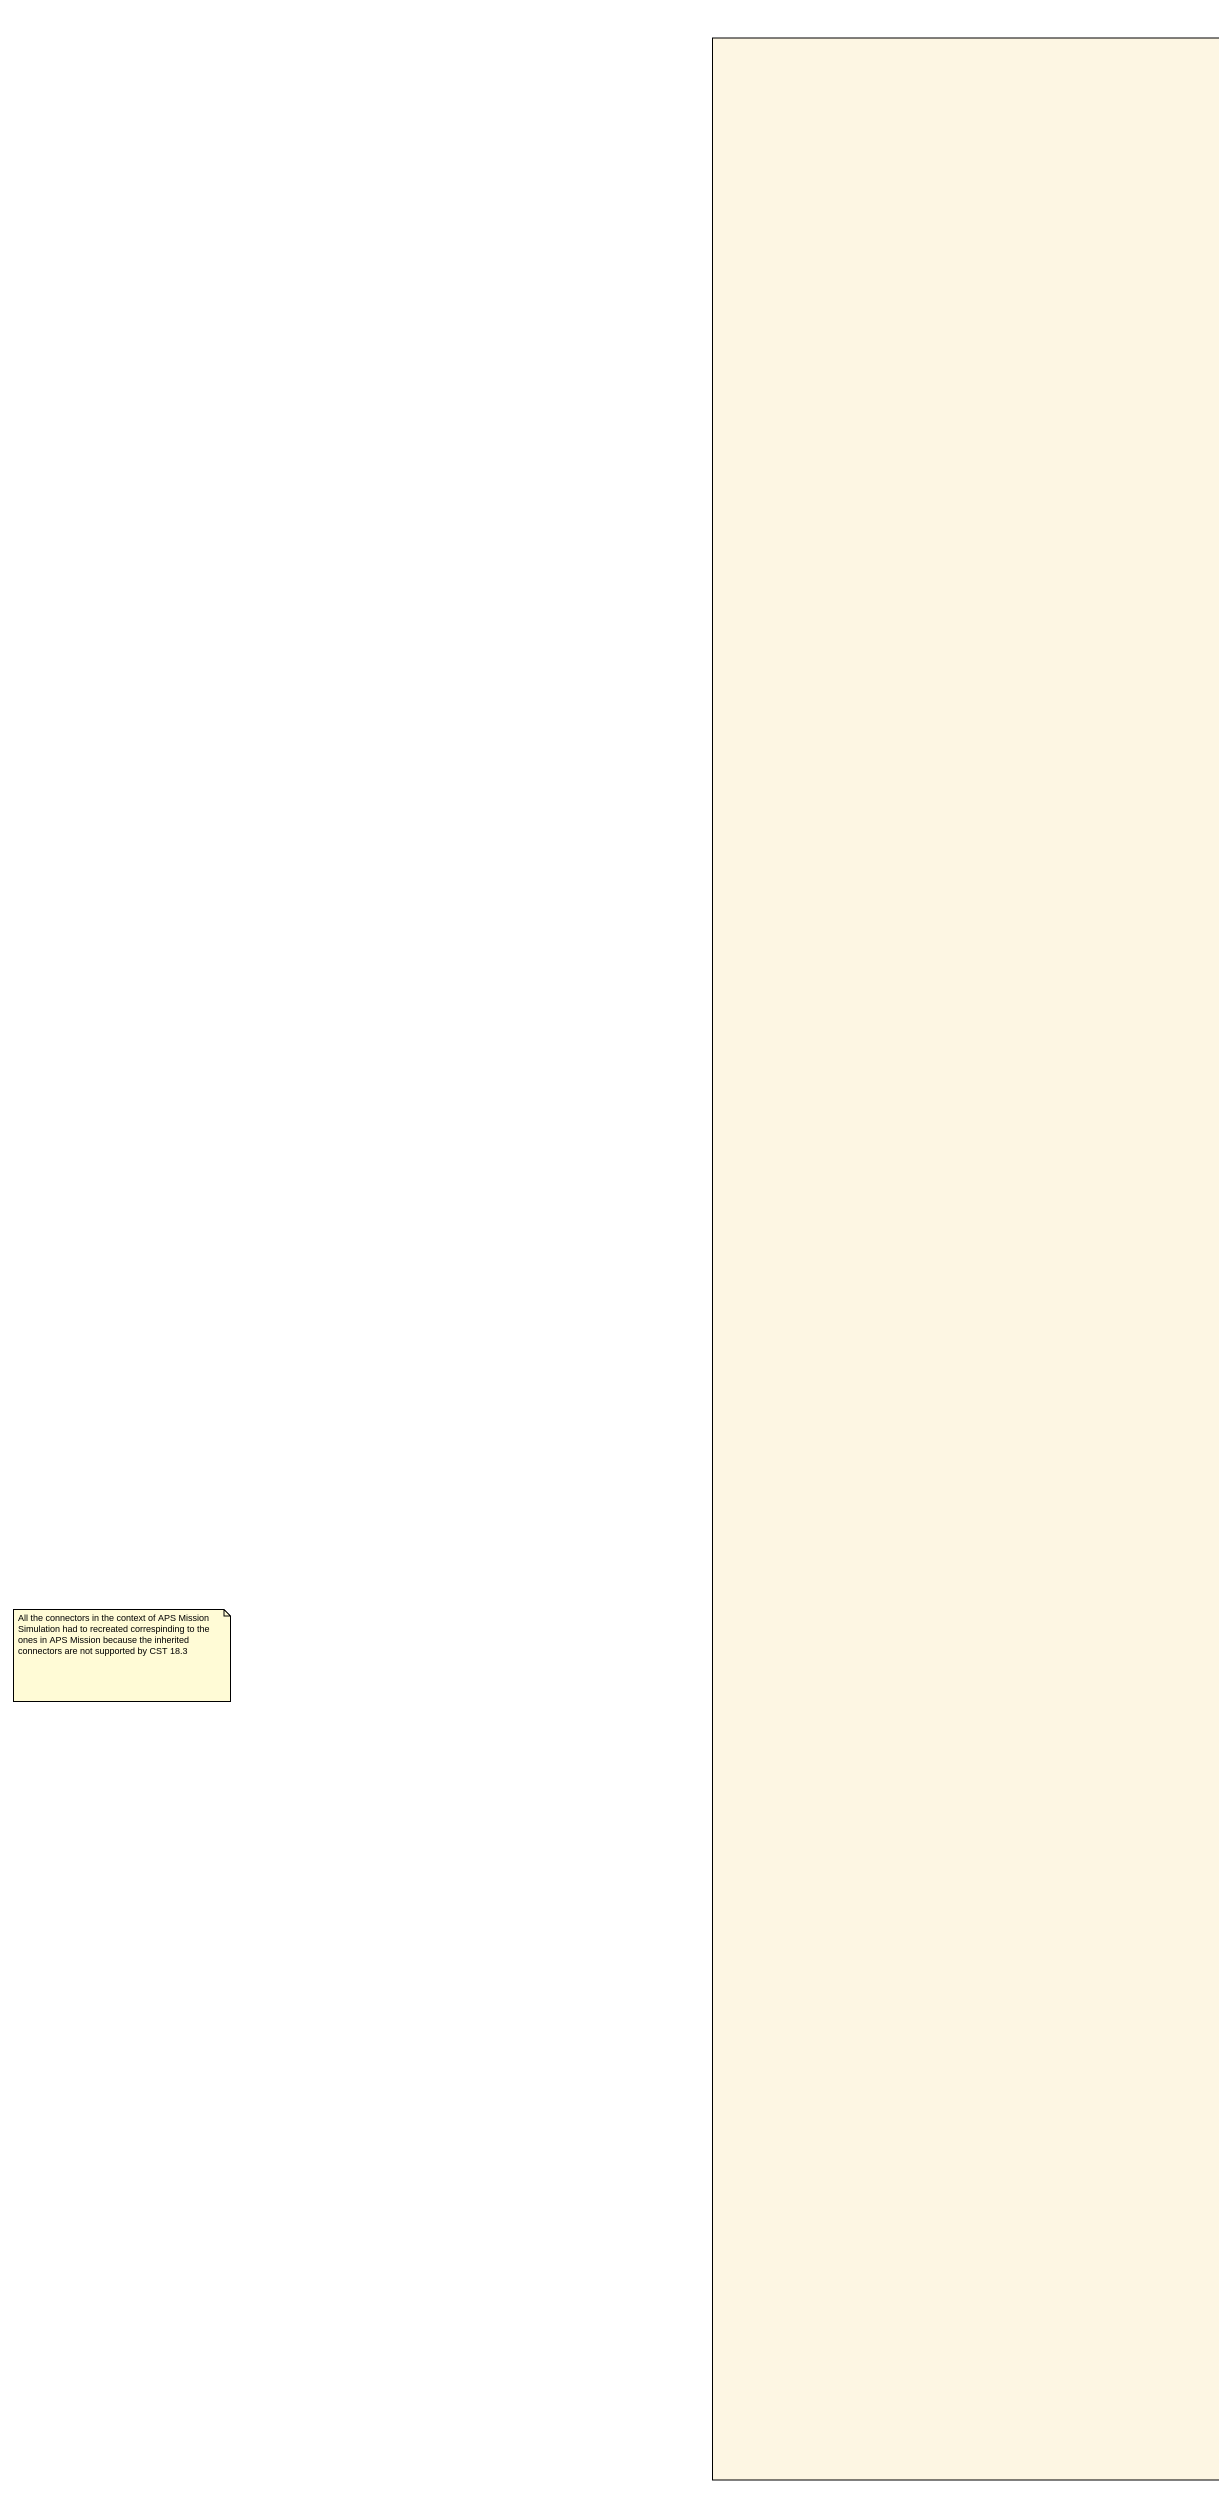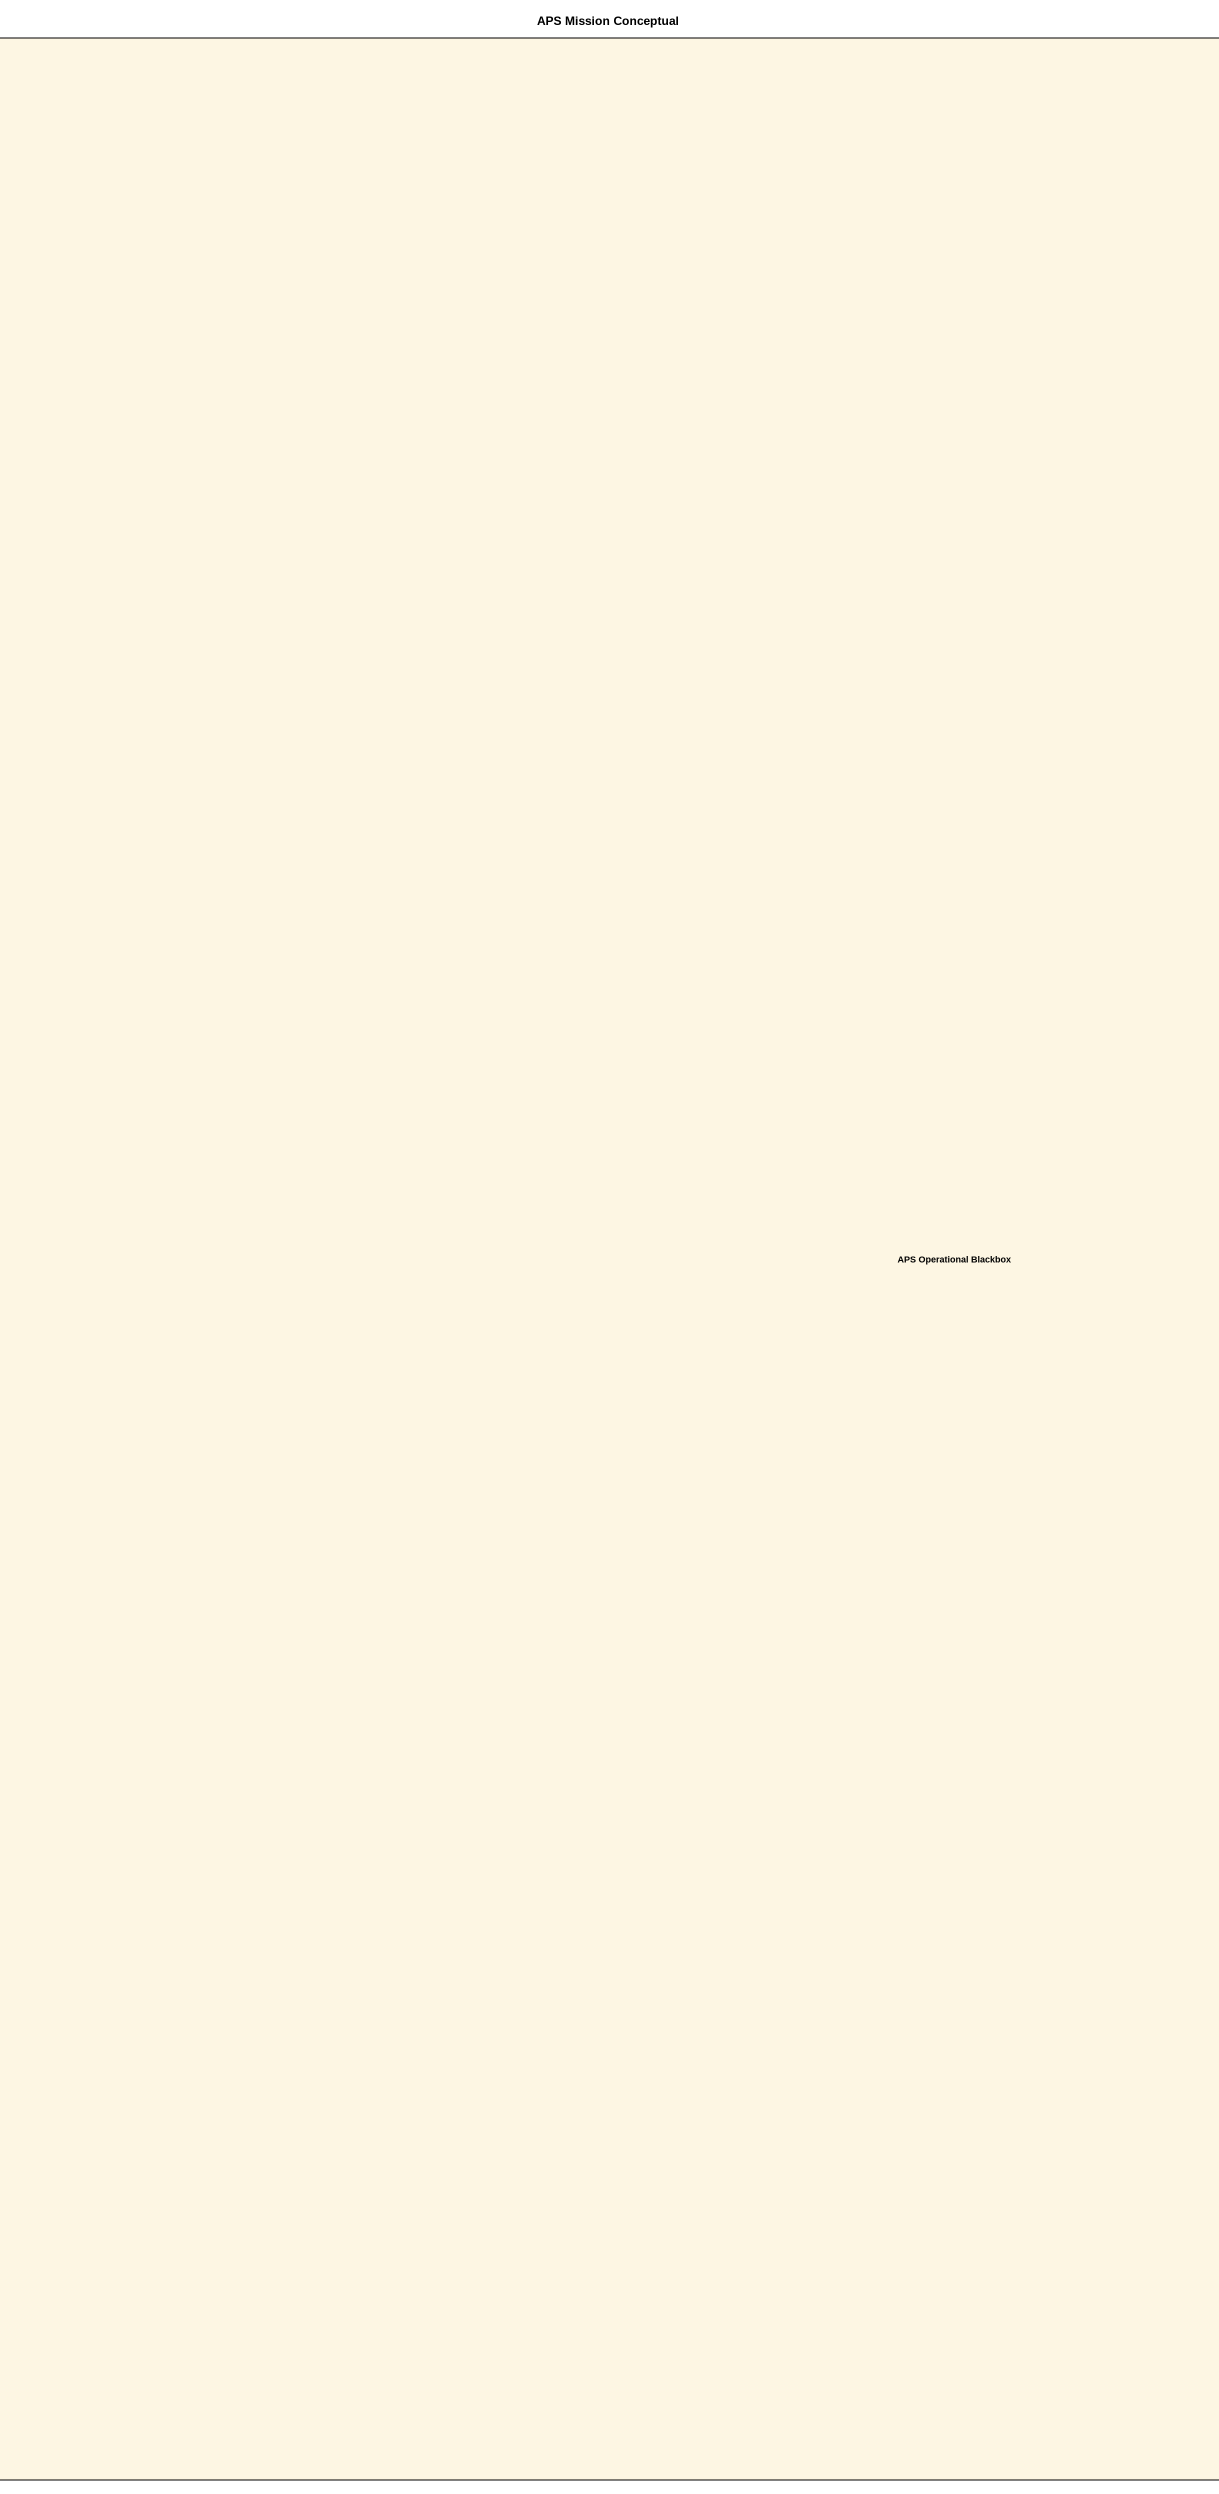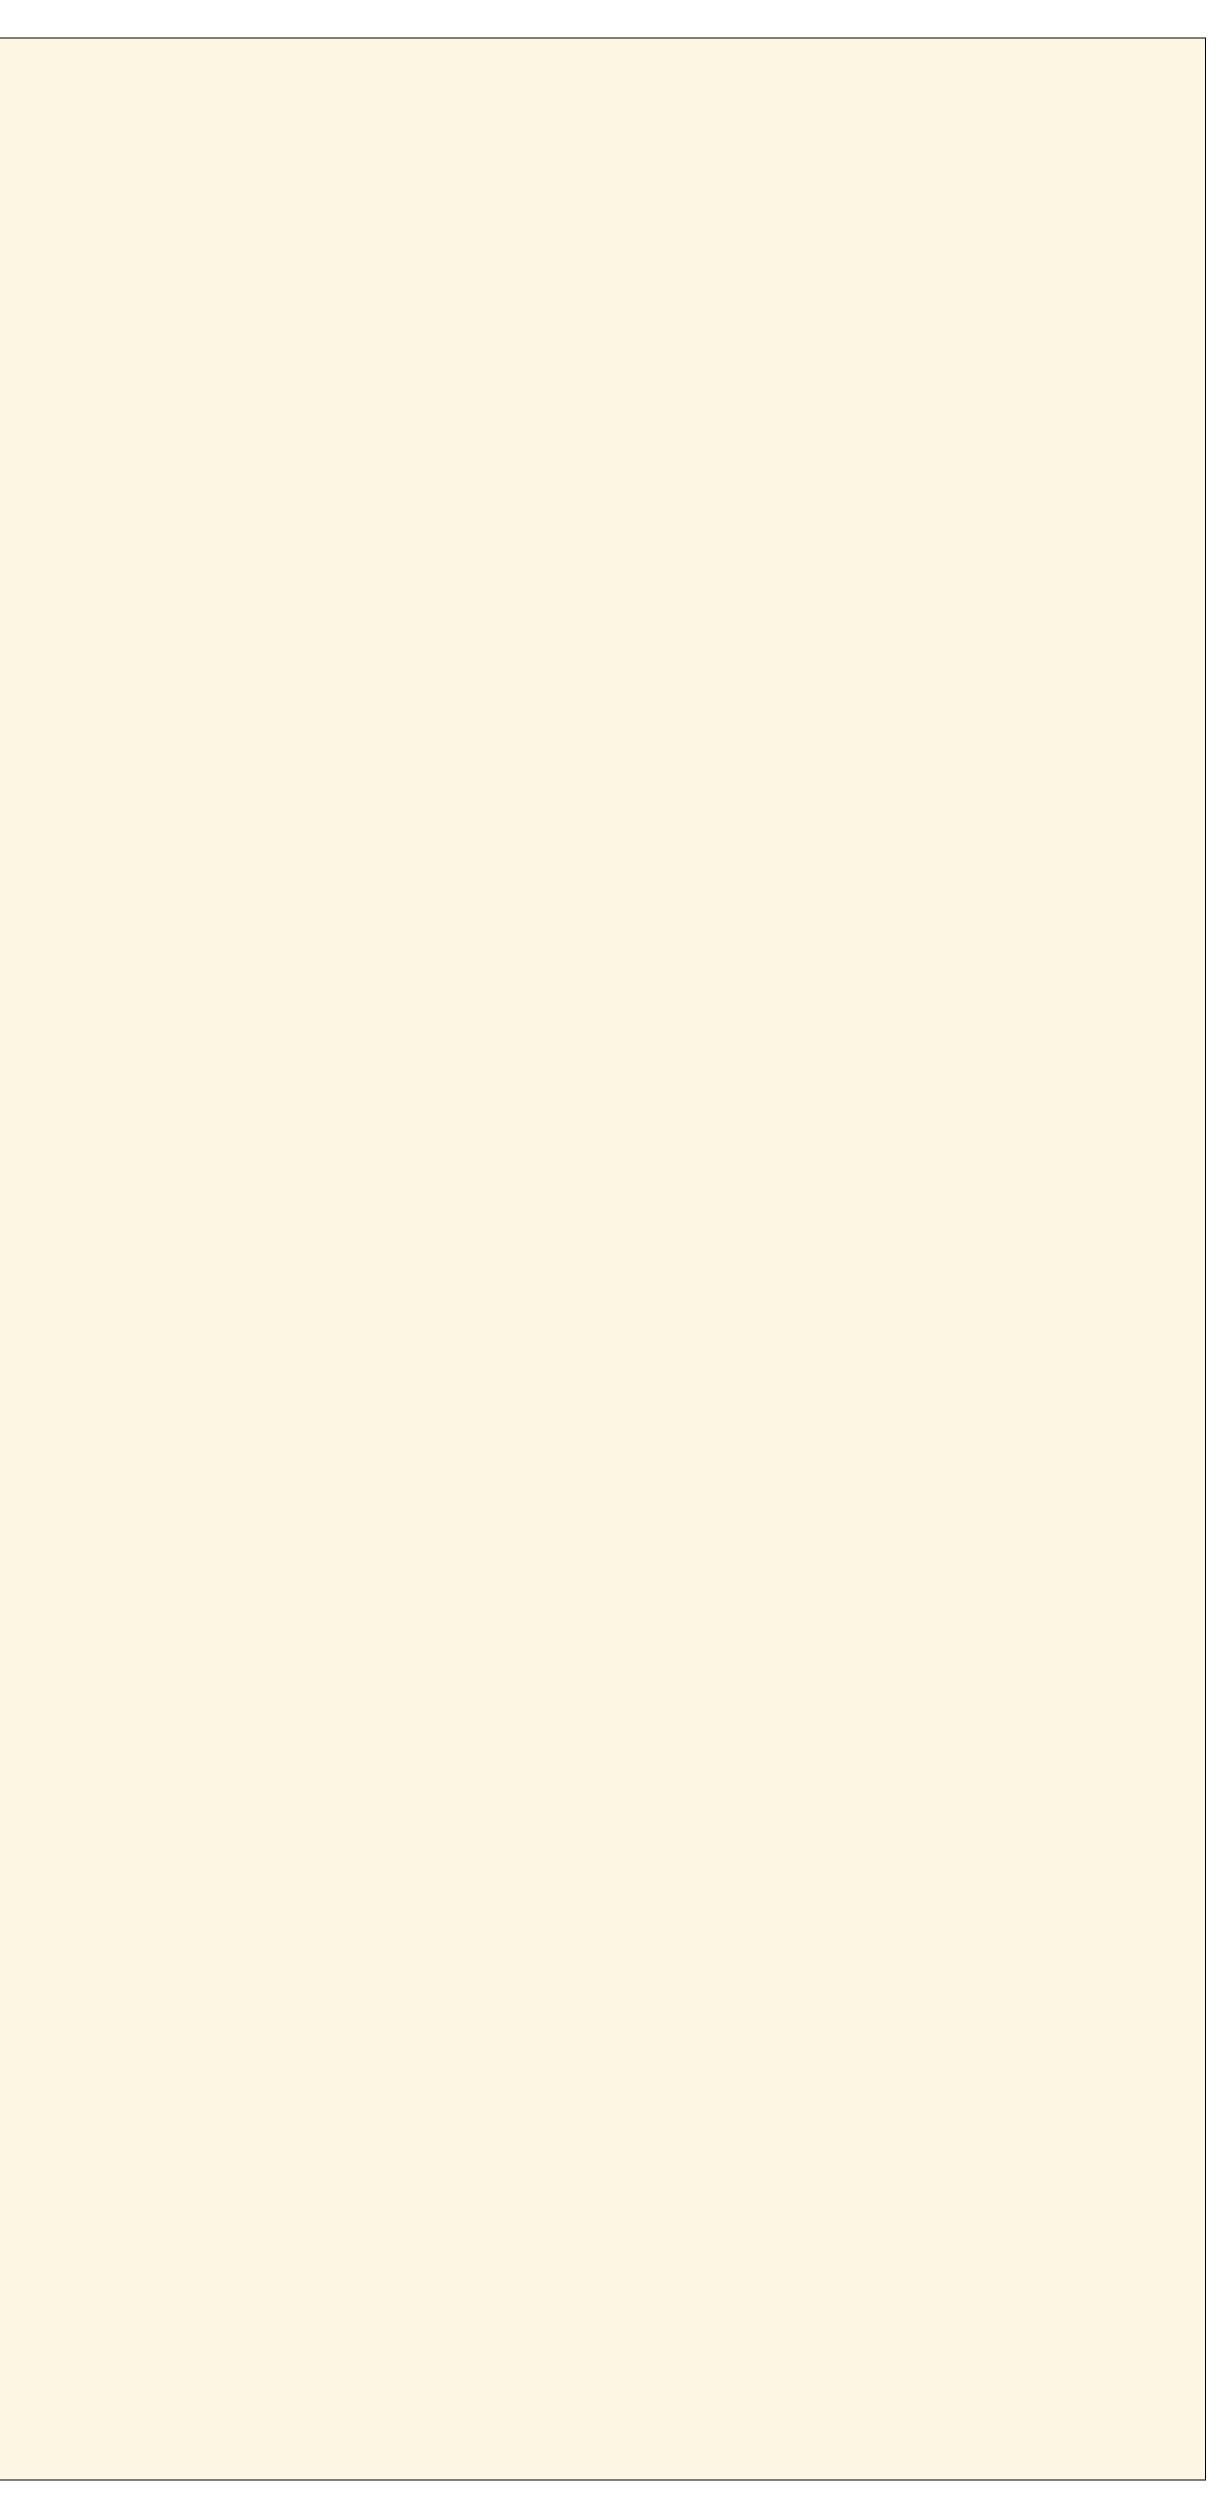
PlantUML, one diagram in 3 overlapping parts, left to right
@startuml
title APS Mission Conceptual
rectangle "APS Operational Blackbox" as APS_Operational_Blackbox
note as N1
  All the connectors in the context of APS Mission Simulation had to recreated correspinding to the ones in APS Mission because the inherited connectors are not supported by CST 18.3
end note
@enduml
